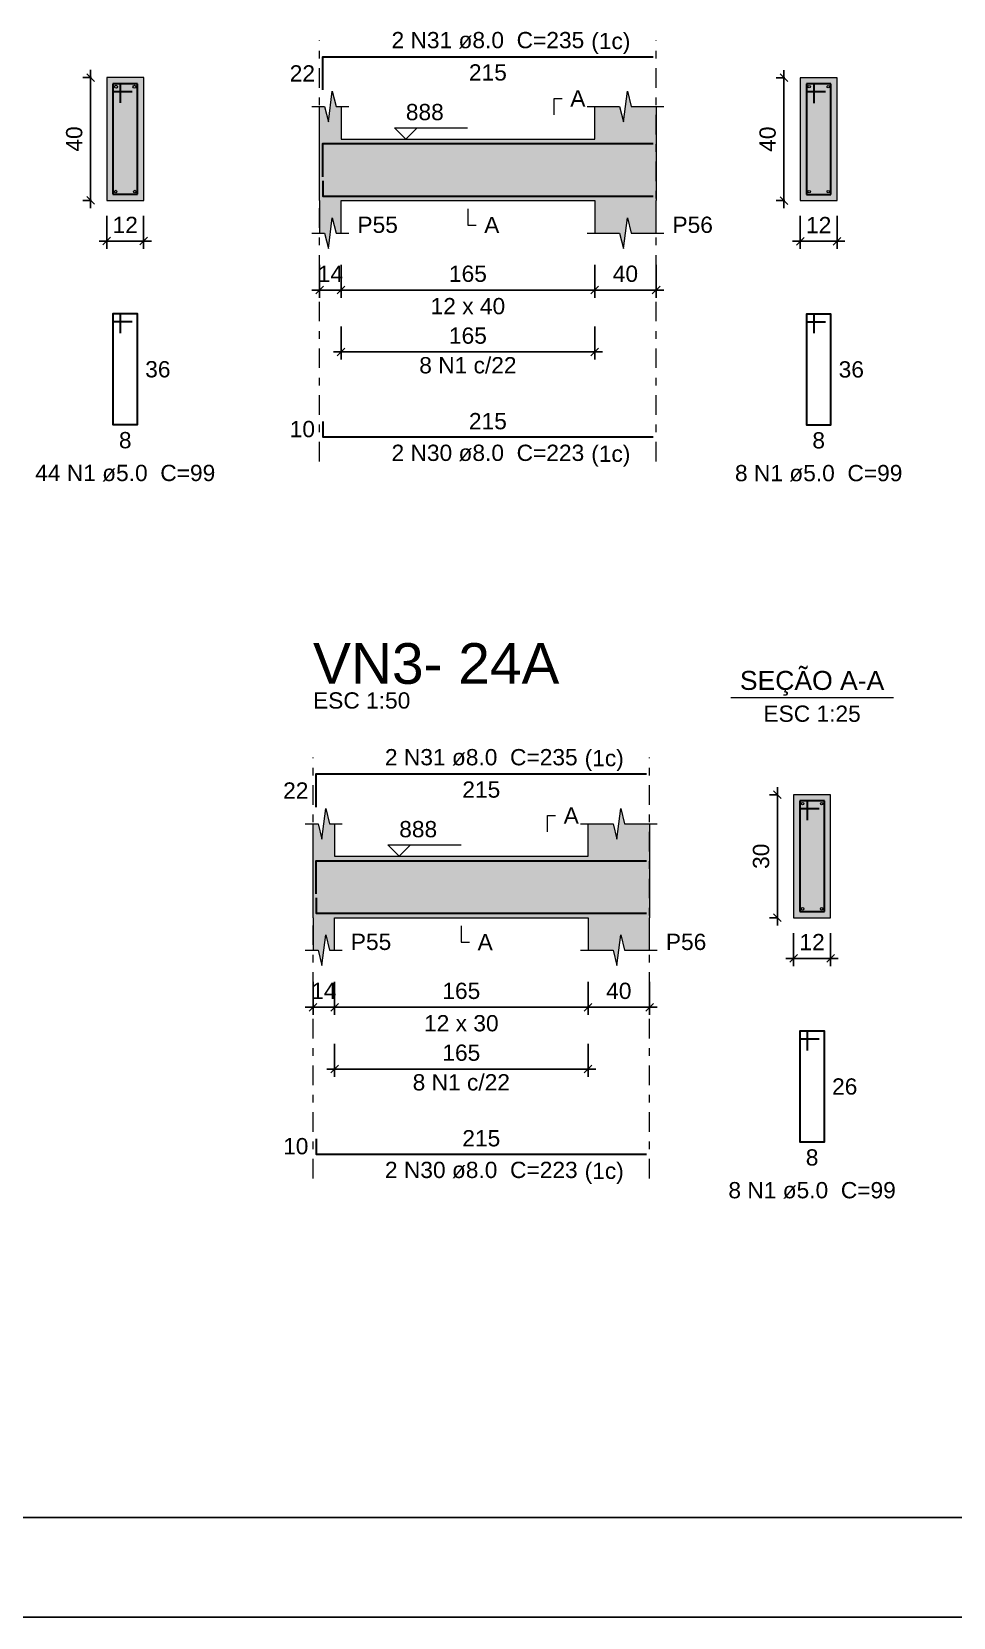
# Model space of a CAD drawing. Header units: millimetres. Extents: x -8 to 605, y -494 to 220.
# Drawn here: x 237.55 to 249.55, y -494.08 to -473.44 of the extents above; entities that cross this region are included whole.
import ezdxf

# ---------------------------------------------------------------- set-up
doc = ezdxf.new("R2010")
doc.units = ezdxf.units.MM
doc.header["$MEASUREMENT"] = 0
doc.linetypes.add('DASHDOT', pattern=[2.54, 1.27, -0.635, 0, -0.635])
doc.linetypes.add('NULL', pattern=[0])
for name, color, linetype, lineweight in [('Descrição da armadura', 7, 'Continuous', 0), ('DT-Barras na forma', 7, 'Continuous', 30), ('DT-Barras no corte', 5, 'Continuous', 5), ('DT-Barras rebatidas', 7, 'Continuous', 30), ('DT-Cotas', 7, 'Continuous', 5), ('DT-Forma', 5, 'Continuous', 5), ('DT-Hachura forma vigas', 252, 'Continuous', 5), ('DT-Hachura seção vigas', 252, 'Continuous', 5), ('DT-Pontilhado', 9, 'DASHDOT', 5), ('DT-Textos', 7, 'Continuous', 5), ('DT-Título', 5, 'Continuous', 20), ('Textos armaduras', 7, 'Continuous', 0)]:
    doc.layers.add(name, color=color, linetype=linetype, lineweight=lineweight)
doc.styles.add('Arial', font='arial.ttf')
doc.dimstyles.new('UM_25.000000', dxfattribs={"dimtxt": 0.18, "dimasz": 0.1, "dimexe": 0.1, "dimexo": 0.2, "dimgap": 0, "dimtad": 1, "dimtih": 1, "dimtoh": 1, "dimdec": 1, "dimlfac": 25, "dimzin": 0, "dimdsep": 46, "dimtxsty": 'Standard', "dimcen": 0.09, "dimdle": 0.1, "dimadec": 1, "dimazin": 2, "dimtfac": 1, "dimtdec": 4, "dimtofl": 0, "dimtmove": 0, "dimatfit": 3, "dimfxl": 1, "dimtolj": 1, "dimarcsym": 0})
doc.dimstyles.new('UM_50.000000', dxfattribs={"dimtxt": 0.18, "dimasz": 0.1, "dimexe": 0.1, "dimexo": 0.2, "dimgap": 0, "dimtad": 1, "dimtih": 1, "dimtoh": 1, "dimdec": 1, "dimlfac": 50, "dimzin": 0, "dimdsep": 46, "dimtxsty": 'Standard', "dimcen": 0.09, "dimdle": 0.1, "dimadec": 1, "dimazin": 2, "dimtfac": 1, "dimtdec": 4, "dimtofl": 0, "dimtmove": 0, "dimatfit": 3, "dimfxl": 1, "dimtolj": 1, "dimarcsym": 0})

# ---------------------------------------------------------------- blocks, each defined once
blk = doc.blocks.new('_Oblique')
at = {"color": 0, "linetype": 'ByBlock', "lineweight": -2}
blk.add_line((-0.5, -0.5), (0.5, 0.5), dxfattribs=at)
blk = doc.blocks.new('*D4609')
at = {"layer": 'Defpoints', "color": 0, "transparency": 16777216}
for p in [(238.318, -474.034), (238.529, -474.034), (238.529, -475.634)]:
    blk.add_point(p, dxfattribs=at)
at = {"layer": 'DT-Cotas', "color": 0, "lineweight": -2, "transparency": 16777216}
for p, q in [((238.329, -474.034), (238.218, -474.034)), ((238.318, -475.734), (238.318, -473.934)), ((238.329, -475.634), (238.218, -475.634))]:
    blk.add_line(p, q, dxfattribs=at)
at = {"layer": 'DT-Cotas', "color": 0, "lineweight": -2, "transparency": 16777216, "xscale": 0.1, "yscale": 0.1, "zscale": 0.1}
for p, rotation in [((238.318, -474.034), 90), ((238.318, -475.634), 270)]:
    blk.add_blockref('_Oblique', p, dxfattribs=dict(at, rotation=rotation))
at = {"layer": 'DT-Cotas', "color": 7, "transparency": 16777216, "insert": (238.106, -474.834), "char_height": 0.2118, "attachment_point": 5, "rotation": 90, "style": 'Arial'}
blk.add_mtext('\\A1;40', dxfattribs=at)
blk = doc.blocks.new('*D4610')
at = {"layer": 'Defpoints', "color": 0, "transparency": 16777216}
for p in [(238.529, -475.634), (239.009, -475.634), (239.009, -476.163)]:
    blk.add_point(p, dxfattribs=at)
at = {"layer": 'DT-Cotas', "color": 0, "lineweight": -2, "transparency": 16777216}
for p, q in [((238.529, -475.834), (238.529, -476.263)), ((239.009, -475.834), (239.009, -476.263)), ((238.429, -476.163), (239.109, -476.163))]:
    blk.add_line(p, q, dxfattribs=at)
at = {"layer": 'DT-Cotas', "color": 0, "lineweight": -2, "transparency": 16777216, "xscale": 0.1, "yscale": 0.1, "zscale": 0.1, "rotation": 180}
blk.add_blockref('_Oblique', (238.529, -476.163), dxfattribs=at)
at = {"layer": 'DT-Cotas', "color": 0, "lineweight": -2, "transparency": 16777216, "xscale": 0.1, "yscale": 0.1, "zscale": 0.1}
blk.add_blockref('_Oblique', (239.009, -476.163), dxfattribs=at)
at = {"layer": 'DT-Cotas', "color": 7, "transparency": 16777216, "insert": (238.769, -475.952), "char_height": 0.2118, "attachment_point": 5, "rotation": 0.0057, "style": 'Arial'}
blk.add_mtext('\\A1;12', dxfattribs=at)
blk = doc.blocks.new('*D4615')
at = {"layer": 'Defpoints', "color": 0, "transparency": 16777216}
for p in [(241.299, -476.271), (241.579, -476.271), (241.579, -476.801)]:
    blk.add_point(p, dxfattribs=at)
at = {"layer": 'DT-Cotas', "color": 0, "lineweight": -2, "transparency": 16777216}
for p, q in [((241.299, -476.471), (241.299, -476.901)), ((241.579, -476.471), (241.579, -476.901)), ((241.199, -476.801), (241.679, -476.801))]:
    blk.add_line(p, q, dxfattribs=at)
at = {"layer": 'DT-Cotas', "color": 0, "lineweight": -2, "transparency": 16777216, "xscale": 0.1, "yscale": 0.1, "zscale": 0.1, "rotation": 180}
blk.add_blockref('_Oblique', (241.299, -476.801), dxfattribs=at)
at = {"layer": 'DT-Cotas', "color": 0, "lineweight": -2, "transparency": 16777216, "xscale": 0.1, "yscale": 0.1, "zscale": 0.1}
blk.add_blockref('_Oblique', (241.579, -476.801), dxfattribs=at)
at = {"layer": 'DT-Cotas', "color": 7, "transparency": 16777216, "insert": (241.439, -476.589), "char_height": 0.2118, "attachment_point": 5, "rotation": 0.0057, "style": 'Arial'}
blk.add_mtext('\\A1;14', dxfattribs=at)
blk = doc.blocks.new('*D4616')
at = {"layer": 'Defpoints', "color": 0, "transparency": 16777216}
for p in [(241.579, -476.271), (244.879, -476.271), (244.879, -476.801)]:
    blk.add_point(p, dxfattribs=at)
at = {"layer": 'DT-Cotas', "color": 0, "lineweight": -2, "transparency": 16777216}
for p, q in [((241.579, -476.471), (241.579, -476.901)), ((244.879, -476.471), (244.879, -476.901)), ((241.479, -476.801), (244.979, -476.801))]:
    blk.add_line(p, q, dxfattribs=at)
at = {"layer": 'DT-Cotas', "color": 0, "lineweight": -2, "transparency": 16777216, "xscale": 0.1, "yscale": 0.1, "zscale": 0.1, "rotation": 180}
blk.add_blockref('_Oblique', (241.579, -476.801), dxfattribs=at)
at = {"layer": 'DT-Cotas', "color": 0, "lineweight": -2, "transparency": 16777216, "xscale": 0.1, "yscale": 0.1, "zscale": 0.1}
blk.add_blockref('_Oblique', (244.879, -476.801), dxfattribs=at)
at = {"layer": 'DT-Cotas', "color": 7, "transparency": 16777216, "insert": (243.229, -476.589), "char_height": 0.2118, "attachment_point": 5, "rotation": 0.0057, "style": 'Arial'}
blk.add_mtext('\\A1;165', dxfattribs=at)
blk = doc.blocks.new('*D4617')
at = {"layer": 'Defpoints', "color": 0, "transparency": 16777216}
for p in [(244.879, -476.271), (245.679, -476.271), (245.679, -476.801)]:
    blk.add_point(p, dxfattribs=at)
at = {"layer": 'DT-Cotas', "color": 0, "lineweight": -2, "transparency": 16777216}
for p, q in [((244.879, -476.471), (244.879, -476.901)), ((245.679, -476.471), (245.679, -476.901)), ((244.779, -476.801), (245.779, -476.801))]:
    blk.add_line(p, q, dxfattribs=at)
at = {"layer": 'DT-Cotas', "color": 0, "lineweight": -2, "transparency": 16777216, "xscale": 0.1, "yscale": 0.1, "zscale": 0.1, "rotation": 180}
blk.add_blockref('_Oblique', (244.879, -476.801), dxfattribs=at)
at = {"layer": 'DT-Cotas', "color": 0, "lineweight": -2, "transparency": 16777216, "xscale": 0.1, "yscale": 0.1, "zscale": 0.1}
blk.add_blockref('_Oblique', (245.679, -476.801), dxfattribs=at)
at = {"layer": 'DT-Cotas', "color": 7, "transparency": 16777216, "insert": (245.279, -476.589), "char_height": 0.2118, "attachment_point": 5, "style": 'Arial'}
blk.add_mtext('\\A1;40', dxfattribs=at)
blk = doc.blocks.new('*D4618')
at = {"layer": 'Defpoints', "color": 0, "transparency": 16777216}
for p in [(247.342, -474.036), (247.554, -474.036), (247.554, -475.636)]:
    blk.add_point(p, dxfattribs=at)
at = {"layer": 'DT-Cotas', "color": 0, "lineweight": -2, "transparency": 16777216}
for p, q in [((247.354, -474.036), (247.242, -474.036)), ((247.342, -475.736), (247.342, -473.936)), ((247.354, -475.636), (247.242, -475.636))]:
    blk.add_line(p, q, dxfattribs=at)
at = {"layer": 'DT-Cotas', "color": 0, "lineweight": -2, "transparency": 16777216, "xscale": 0.1, "yscale": 0.1, "zscale": 0.1}
for p, rotation in [((247.342, -474.036), 90), ((247.342, -475.636), 270)]:
    blk.add_blockref('_Oblique', p, dxfattribs=dict(at, rotation=rotation))
at = {"layer": 'DT-Cotas', "color": 7, "transparency": 16777216, "insert": (247.13, -474.836), "char_height": 0.2118, "attachment_point": 5, "rotation": 90, "style": 'Arial'}
blk.add_mtext('\\A1;40', dxfattribs=at)
blk = doc.blocks.new('*D4619')
at = {"layer": 'Defpoints', "color": 0, "transparency": 16777216}
for p in [(247.554, -475.636), (248.034, -475.636), (248.034, -476.165)]:
    blk.add_point(p, dxfattribs=at)
at = {"layer": 'DT-Cotas', "color": 0, "lineweight": -2, "transparency": 16777216}
for p, q in [((247.554, -475.836), (247.554, -476.265)), ((248.034, -475.836), (248.034, -476.265)), ((247.454, -476.165), (248.134, -476.165))]:
    blk.add_line(p, q, dxfattribs=at)
at = {"layer": 'DT-Cotas', "color": 0, "lineweight": -2, "transparency": 16777216, "xscale": 0.1, "yscale": 0.1, "zscale": 0.1, "rotation": 180}
blk.add_blockref('_Oblique', (247.554, -476.165), dxfattribs=at)
at = {"layer": 'DT-Cotas', "color": 0, "lineweight": -2, "transparency": 16777216, "xscale": 0.1, "yscale": 0.1, "zscale": 0.1}
blk.add_blockref('_Oblique', (248.034, -476.165), dxfattribs=at)
at = {"layer": 'DT-Cotas', "color": 7, "transparency": 16777216, "insert": (247.794, -475.954), "char_height": 0.2118, "attachment_point": 5, "rotation": 0.0057, "style": 'Arial'}
blk.add_mtext('\\A1;12', dxfattribs=at)
blk = doc.blocks.new('*D4620')
at = {"layer": 'Defpoints', "color": 0, "transparency": 16777216}
for p in [(241.579, -477.076), (244.879, -477.076), (244.879, -477.606)]:
    blk.add_point(p, dxfattribs=at)
at = {"layer": 'DT-Cotas', "color": 0, "lineweight": -2, "transparency": 16777216}
for p, q in [((241.579, -477.276), (241.579, -477.706)), ((244.879, -477.276), (244.879, -477.706)), ((241.479, -477.606), (244.979, -477.606))]:
    blk.add_line(p, q, dxfattribs=at)
at = {"layer": 'DT-Cotas', "color": 0, "lineweight": -2, "transparency": 16777216, "xscale": 0.1, "yscale": 0.1, "zscale": 0.1, "rotation": 180}
blk.add_blockref('_Oblique', (241.579, -477.606), dxfattribs=at)
at = {"layer": 'DT-Cotas', "color": 0, "lineweight": -2, "transparency": 16777216, "xscale": 0.1, "yscale": 0.1, "zscale": 0.1}
blk.add_blockref('_Oblique', (244.879, -477.606), dxfattribs=at)
at = {"layer": 'DT-Cotas', "color": 7, "transparency": 16777216, "insert": (243.229, -477.394), "char_height": 0.2118, "attachment_point": 5, "rotation": 0.0057, "style": 'Arial'}
blk.add_mtext('\\A1;165', dxfattribs=at)
blk = doc.blocks.new('*D6701')
at = {"layer": 'Defpoints', "color": 0, "transparency": 16777216}
for p in [(241.213, -485.605), (241.493, -485.605), (241.493, -486.135)]:
    blk.add_point(p, dxfattribs=at)
at = {"layer": 'DT-Cotas', "color": 0, "lineweight": -2, "transparency": 16777216}
for p, q in [((241.213, -485.805), (241.213, -486.235)), ((241.493, -485.805), (241.493, -486.235)), ((241.113, -486.135), (241.593, -486.135))]:
    blk.add_line(p, q, dxfattribs=at)
at = {"layer": 'DT-Cotas', "color": 0, "lineweight": -2, "transparency": 16777216, "xscale": 0.1, "yscale": 0.1, "zscale": 0.1, "rotation": 180}
blk.add_blockref('_Oblique', (241.213, -486.135), dxfattribs=at)
at = {"layer": 'DT-Cotas', "color": 0, "lineweight": -2, "transparency": 16777216, "xscale": 0.1, "yscale": 0.1, "zscale": 0.1}
blk.add_blockref('_Oblique', (241.493, -486.135), dxfattribs=at)
at = {"layer": 'DT-Cotas', "color": 7, "transparency": 16777216, "insert": (241.353, -485.923), "char_height": 0.2118, "attachment_point": 5, "rotation": 0.0057, "style": 'Arial'}
blk.add_mtext('\\A1;14', dxfattribs=at)
blk = doc.blocks.new('*D6702')
at = {"layer": 'Defpoints', "color": 0, "transparency": 16777216}
for p in [(241.493, -485.605), (244.793, -485.605), (244.793, -486.135)]:
    blk.add_point(p, dxfattribs=at)
at = {"layer": 'DT-Cotas', "color": 0, "lineweight": -2, "transparency": 16777216}
for p, q in [((241.493, -485.805), (241.493, -486.235)), ((244.793, -485.805), (244.793, -486.235)), ((241.393, -486.135), (244.893, -486.135))]:
    blk.add_line(p, q, dxfattribs=at)
at = {"layer": 'DT-Cotas', "color": 0, "lineweight": -2, "transparency": 16777216, "xscale": 0.1, "yscale": 0.1, "zscale": 0.1, "rotation": 180}
blk.add_blockref('_Oblique', (241.493, -486.135), dxfattribs=at)
at = {"layer": 'DT-Cotas', "color": 0, "lineweight": -2, "transparency": 16777216, "xscale": 0.1, "yscale": 0.1, "zscale": 0.1}
blk.add_blockref('_Oblique', (244.793, -486.135), dxfattribs=at)
at = {"layer": 'DT-Cotas', "color": 7, "transparency": 16777216, "insert": (243.143, -485.923), "char_height": 0.2118, "attachment_point": 5, "rotation": 0.0057, "style": 'Arial'}
blk.add_mtext('\\A1;165', dxfattribs=at)
blk = doc.blocks.new('*D6703')
at = {"layer": 'Defpoints', "color": 0, "transparency": 16777216}
for p in [(244.793, -485.605), (245.593, -485.605), (245.593, -486.135)]:
    blk.add_point(p, dxfattribs=at)
at = {"layer": 'DT-Cotas', "color": 0, "lineweight": -2, "transparency": 16777216}
for p, q in [((244.793, -485.805), (244.793, -486.235)), ((245.593, -485.805), (245.593, -486.235)), ((244.693, -486.135), (245.693, -486.135))]:
    blk.add_line(p, q, dxfattribs=at)
at = {"layer": 'DT-Cotas', "color": 0, "lineweight": -2, "transparency": 16777216, "xscale": 0.1, "yscale": 0.1, "zscale": 0.1, "rotation": 180}
blk.add_blockref('_Oblique', (244.793, -486.135), dxfattribs=at)
at = {"layer": 'DT-Cotas', "color": 0, "lineweight": -2, "transparency": 16777216, "xscale": 0.1, "yscale": 0.1, "zscale": 0.1}
blk.add_blockref('_Oblique', (245.593, -486.135), dxfattribs=at)
at = {"layer": 'DT-Cotas', "color": 7, "transparency": 16777216, "insert": (245.193, -485.923), "char_height": 0.2118, "attachment_point": 5, "style": 'Arial'}
blk.add_mtext('\\A1;40', dxfattribs=at)
blk = doc.blocks.new('*D6704')
at = {"layer": 'Defpoints', "color": 0, "transparency": 16777216}
for p in [(247.256, -483.37), (247.468, -483.37), (247.468, -484.97)]:
    blk.add_point(p, dxfattribs=at)
at = {"layer": 'DT-Cotas', "color": 0, "lineweight": -2, "transparency": 16777216}
for p, q in [((247.256, -485.07), (247.256, -483.27)), ((247.268, -483.37), (247.156, -483.37)), ((247.268, -484.97), (247.156, -484.97))]:
    blk.add_line(p, q, dxfattribs=at)
at = {"layer": 'DT-Cotas', "color": 0, "lineweight": -2, "transparency": 16777216, "xscale": 0.1, "yscale": 0.1, "zscale": 0.1}
for p, rotation in [((247.256, -483.37), 90), ((247.256, -484.97), 270)]:
    blk.add_blockref('_Oblique', p, dxfattribs=dict(at, rotation=rotation))
at = {"layer": 'DT-Cotas', "color": 7, "transparency": 16777216, "insert": (247.045, -484.17), "char_height": 0.2118, "attachment_point": 5, "rotation": 90, "style": 'Arial'}
blk.add_mtext('\\A1;30', dxfattribs=at)
blk = doc.blocks.new('*D6705')
at = {"layer": 'Defpoints', "color": 0, "transparency": 16777216}
for p in [(247.468, -484.97), (247.948, -484.97), (247.948, -485.499)]:
    blk.add_point(p, dxfattribs=at)
at = {"layer": 'DT-Cotas', "color": 0, "lineweight": -2, "transparency": 16777216}
for p, q in [((247.468, -485.17), (247.468, -485.599)), ((247.948, -485.17), (247.948, -485.599)), ((247.368, -485.499), (248.048, -485.499))]:
    blk.add_line(p, q, dxfattribs=at)
at = {"layer": 'DT-Cotas', "color": 0, "lineweight": -2, "transparency": 16777216, "xscale": 0.1, "yscale": 0.1, "zscale": 0.1, "rotation": 180}
blk.add_blockref('_Oblique', (247.468, -485.499), dxfattribs=at)
at = {"layer": 'DT-Cotas', "color": 0, "lineweight": -2, "transparency": 16777216, "xscale": 0.1, "yscale": 0.1, "zscale": 0.1}
blk.add_blockref('_Oblique', (247.948, -485.499), dxfattribs=at)
at = {"layer": 'DT-Cotas', "color": 7, "transparency": 16777216, "insert": (247.708, -485.287), "char_height": 0.2118, "attachment_point": 5, "rotation": 0.0057, "style": 'Arial'}
blk.add_mtext('\\A1;12', dxfattribs=at)
blk = doc.blocks.new('*D6700')
at = {"layer": 'Defpoints', "color": 0, "transparency": 16777216}
for p in [(241.493, -486.41), (244.793, -486.41), (244.793, -486.939)]:
    blk.add_point(p, dxfattribs=at)
at = {"layer": 'DT-Cotas', "color": 0, "lineweight": -2, "transparency": 16777216}
for p, q in [((241.493, -486.61), (241.493, -487.039)), ((244.793, -486.61), (244.793, -487.039)), ((241.393, -486.939), (244.893, -486.939))]:
    blk.add_line(p, q, dxfattribs=at)
at = {"layer": 'DT-Cotas', "color": 0, "lineweight": -2, "transparency": 16777216, "xscale": 0.1, "yscale": 0.1, "zscale": 0.1, "rotation": 180}
blk.add_blockref('_Oblique', (241.493, -486.939), dxfattribs=at)
at = {"layer": 'DT-Cotas', "color": 0, "lineweight": -2, "transparency": 16777216, "xscale": 0.1, "yscale": 0.1, "zscale": 0.1}
blk.add_blockref('_Oblique', (244.793, -486.939), dxfattribs=at)
at = {"layer": 'DT-Cotas', "color": 7, "transparency": 16777216, "insert": (243.143, -486.728), "char_height": 0.2118, "attachment_point": 5, "rotation": 0.0057, "style": 'Arial'}
blk.add_mtext('\\A1;165', dxfattribs=at)

msp = doc.modelspace()

# ---------------------------------------------------------------- hatches: boundary and pattern name
at = {"layer": 'DT-Hachura forma vigas', "linetype": 'Continuous'}
for points in [[(245.6789, -476.0595), (245.6789, -475.6359), (245.6789, -474.8359), (245.6789, -474.4123), (245.3539, -474.4123), (245.3039, -474.2123), (245.2539, -474.6123), (245.2039, -474.4123), (244.8789, -474.4123), (244.8789, -474.8359), (241.5789, -474.8359), (241.5789, -474.4123), (241.5139, -474.4123), (241.4639, -474.2123), (241.4139, -474.6123), (241.3639, -474.4123), (241.2989, -474.4123), (241.2989, -474.8359), (241.2989, -475.6359), (241.2989, -476.0595), (241.3639, -476.0595), (241.4139, -476.2595), (241.4639, -475.8595), (241.5139, -476.0595), (241.5789, -476.0595), (241.5789, -475.6359), (244.8789, -475.6359), (244.8789, -476.0595), (245.2039, -476.0595), (245.2539, -476.2595), (245.3039, -475.8595), (245.3539, -476.0595), (245.6789, -476.0595)], [(245.5931, -485.3933), (245.5931, -484.9697), (245.5931, -484.1697), (245.5931, -483.7461), (245.2681, -483.7461), (245.2181, -483.5461), (245.1681, -483.9461), (245.1181, -483.7461), (244.7931, -483.7461), (244.7931, -484.1697), (241.4931, -484.1697), (241.4931, -483.7461), (241.4281, -483.7461), (241.3781, -483.5461), (241.3281, -483.9461), (241.2781, -483.7461), (241.2131, -483.7461), (241.2131, -484.1697), (241.2131, -484.9697), (241.2131, -485.3933), (241.2781, -485.3933), (241.3281, -485.5933), (241.3781, -485.1933), (241.4281, -485.3933), (241.4931, -485.3933), (241.4931, -484.9697), (244.7931, -484.9697), (244.7931, -485.3933), (245.1181, -485.3933), (245.1681, -485.5933), (245.2181, -485.1933), (245.2681, -485.3933), (245.5931, -485.3933)]]:
    msp.add_hatch(color=252, dxfattribs=at).paths.add_polyline_path(points)
at = {"layer": 'DT-Hachura seção vigas', "linetype": 'Continuous'}
for points in [[(238.5294, -475.6339), (238.5294, -475.6339), (239.0094, -475.6339), (239.0094, -474.0339), (238.5294, -474.0339), (238.5294, -475.6339)], [(247.554, -475.6359), (247.554, -475.6359), (248.034, -475.6359), (248.034, -474.0359), (247.554, -474.0359), (247.554, -475.6359)], [(247.4682, -484.9697), (247.4682, -484.9697), (247.9482, -484.9697), (247.9482, -483.3697), (247.4682, -483.3697), (247.4682, -484.9697)]]:
    msp.add_hatch(color=252, dxfattribs=at).paths.add_polyline_path(points)

# ---------------------------------------------------------------- linework, layer by layer
at = {"color": 7}
for p, q in [((322.1205, -492.7755), (207.8205, -492.7755)), ((324.4205, -494.0755), (205.5205, -494.0755))]:
    msp.add_line(p, q, dxfattribs=at)
at = {"layer": 'DT-Barras na forma'}
for p, q in [((238.7094, -474.1139), (238.6094, -474.1139)), ((238.6094, -474.1139), (238.6094, -475.5539)), ((238.9294, -474.1139), (238.6094, -474.1139)), ((238.6094, -474.1139), (238.6094, -474.2139)), ((238.6094, -474.2139), (238.8594, -474.2139)), ((238.7094, -474.3639), (238.7094, -474.1139)), ((238.9294, -475.5539), (238.9294, -474.1139)), ((247.734, -474.1159), (247.634, -474.1159)), ((247.634, -474.1159), (247.634, -475.5559)), ((247.954, -474.1159), (247.634, -474.1159)), ((247.634, -474.1159), (247.634, -474.2159)), ((247.634, -474.2159), (247.884, -474.2159)), ((247.734, -474.3659), (247.734, -474.1159)), ((247.954, -475.5559), (247.954, -474.1159)), ((238.6094, -475.5539), (238.9294, -475.5539)), ((247.634, -475.5559), (247.954, -475.5559)), ((247.6482, -483.4497), (247.5482, -483.4497)), ((247.5482, -483.4497), (247.5482, -484.8897)), ((247.8682, -483.4497), (247.5482, -483.4497)), ((247.5482, -483.4497), (247.5482, -483.5497)), ((247.5482, -483.5497), (247.7982, -483.5497)), ((247.6482, -483.6997), (247.6482, -483.4497)), ((247.8682, -484.8897), (247.8682, -483.4497)), ((247.5482, -484.8897), (247.8682, -484.8897))]:
    msp.add_line(p, q, dxfattribs=at)
for points in [[(241.3389, -475.3255), (241.3389, -474.8939), (245.6389, -474.8939)], [(241.3389, -475.3779), (241.3389, -475.5779), (245.6389, -475.5779)], [(241.2531, -484.6593), (241.2531, -484.2277), (245.5531, -484.2277)], [(241.2531, -484.7117), (241.2531, -484.9117), (245.5531, -484.9117)]]:
    msp.add_lwpolyline(points, dxfattribs=at)
at = {"layer": 'DT-Barras no corte'}
for centre, radius in [((238.6494, -474.1539), 0.02), ((238.8894, -474.1539), 0.02), ((247.67, -474.1519), 0.016), ((247.918, -474.1519), 0.016), ((238.6454, -475.5179), 0.016), ((238.8934, -475.5179), 0.016), ((247.67, -475.5199), 0.016), ((247.918, -475.5199), 0.016), ((247.5842, -483.4857), 0.016), ((247.8322, -483.4857), 0.016), ((247.5842, -484.8537), 0.016), ((247.8322, -484.8537), 0.016)]:
    msp.add_circle(centre, radius, dxfattribs=at)
at = {"layer": 'DT-Barras rebatidas'}
for points in [[(241.3389, -474.1959), (241.3389, -473.7643), (245.6389, -473.7643)], [(238.7094, -477.3606), (238.7094, -477.1106), (238.6094, -477.1106), (238.6094, -478.5506), (238.9294, -478.5506), (238.9294, -477.1106), (238.6094, -477.1106), (238.6094, -477.2106), (238.8594, -477.2106)], [(247.734, -477.3626), (247.734, -477.1126), (247.634, -477.1126), (247.634, -478.5526), (247.954, -478.5526), (247.954, -477.1126), (247.634, -477.1126), (247.634, -477.2126), (247.884, -477.2126)], [(241.3389, -478.5125), (241.3389, -478.7125), (245.6389, -478.7125)], [(241.2531, -483.5297), (241.2531, -483.0981), (245.5531, -483.0981)], [(247.6482, -486.6964), (247.6482, -486.4464), (247.5482, -486.4464), (247.5482, -487.8864), (247.8682, -487.8864), (247.8682, -486.4464), (247.5482, -486.4464), (247.5482, -486.5464), (247.7982, -486.5464)], [(241.2531, -487.8463), (241.2531, -488.0463), (245.5531, -488.0463)]]:
    msp.add_lwpolyline(points, dxfattribs=at)
at = {"layer": 'DT-Forma'}
for p, q in [((239.0094, -474.0339), (238.5294, -474.0339)), ((238.5294, -474.0339), (238.5294, -475.6339)), ((239.0094, -475.6339), (239.0094, -474.0339)), ((248.034, -474.0359), (247.554, -474.0359)), ((247.554, -474.0359), (247.554, -475.6359)), ((248.034, -475.6359), (248.034, -474.0359)), ((241.4139, -474.6123), (241.4639, -474.2123)), ((241.4639, -474.2123), (241.5139, -474.4123)), ((245.2539, -474.6123), (245.3039, -474.2123)), ((245.3039, -474.2123), (245.3539, -474.4123)), ((241.1989, -474.4123), (241.3639, -474.4123)), ((241.2989, -474.8359), (241.2989, -474.4123)), ((241.3639, -474.4123), (241.4139, -474.6123)), ((241.5139, -474.4123), (241.6789, -474.4123)), ((241.5789, -474.4123), (241.5789, -474.8359)), ((244.7789, -474.4123), (245.2039, -474.4123)), ((244.8789, -474.8359), (244.8789, -474.4123)), ((245.2039, -474.4123), (245.2539, -474.6123)), ((245.3539, -474.4123), (245.7789, -474.4123)), ((245.6789, -474.4123), (245.6789, -474.8359)), ((241.5789, -474.8359), (244.8789, -474.8359)), ((238.5294, -475.6339), (239.0094, -475.6339)), ((241.2989, -475.6359), (241.2989, -476.0595)), ((241.5789, -476.0595), (241.5789, -475.6359)), ((241.5789, -475.6359), (244.8789, -475.6359)), ((244.8789, -475.6359), (244.8789, -476.0595)), ((245.6789, -476.0595), (245.6789, -475.6359)), ((247.554, -475.6359), (248.034, -475.6359)), ((241.4139, -476.2595), (241.4639, -475.8595)), ((241.4639, -475.8595), (241.5139, -476.0595)), ((245.2539, -476.2595), (245.3039, -475.8595)), ((245.3039, -475.8595), (245.3539, -476.0595)), ((241.1989, -476.0595), (241.3639, -476.0595)), ((241.3639, -476.0595), (241.4139, -476.2595)), ((241.5139, -476.0595), (241.6789, -476.0595)), ((244.7789, -476.0595), (245.2039, -476.0595)), ((245.2039, -476.0595), (245.2539, -476.2595)), ((245.3539, -476.0595), (245.7789, -476.0595)), ((241.3281, -483.9461), (241.3781, -483.5461)), ((241.3781, -483.5461), (241.4281, -483.7461)), ((245.1681, -483.9461), (245.2181, -483.5461)), ((245.2181, -483.5461), (245.2681, -483.7461)), ((247.9482, -483.3697), (247.4682, -483.3697)), ((247.4682, -483.3697), (247.4682, -484.9697)), ((247.9482, -484.9697), (247.9482, -483.3697)), ((241.1131, -483.7461), (241.2781, -483.7461)), ((241.2131, -484.1697), (241.2131, -483.7461)), ((241.2781, -483.7461), (241.3281, -483.9461)), ((241.4281, -483.7461), (241.5931, -483.7461)), ((241.4931, -483.7461), (241.4931, -484.1697)), ((244.6931, -483.7461), (245.1181, -483.7461)), ((244.7931, -484.1697), (244.7931, -483.7461)), ((245.1181, -483.7461), (245.1681, -483.9461)), ((245.2681, -483.7461), (245.6931, -483.7461)), ((245.5931, -483.7461), (245.5931, -484.1697)), ((241.4931, -484.1697), (244.7931, -484.1697)), ((241.2131, -484.9697), (241.2131, -485.3933)), ((241.4931, -485.3933), (241.4931, -484.9697)), ((241.4931, -484.9697), (244.7931, -484.9697)), ((244.7931, -484.9697), (244.7931, -485.3933)), ((245.5931, -485.3933), (245.5931, -484.9697)), ((247.4682, -484.9697), (247.9482, -484.9697)), ((241.3281, -485.5933), (241.3781, -485.1933)), ((241.3781, -485.1933), (241.4281, -485.3933)), ((245.1681, -485.5933), (245.2181, -485.1933)), ((245.2181, -485.1933), (245.2681, -485.3933)), ((241.1131, -485.3933), (241.2781, -485.3933)), ((241.2781, -485.3933), (241.3281, -485.5933)), ((241.4281, -485.3933), (241.5931, -485.3933)), ((244.6931, -485.3933), (245.1181, -485.3933)), ((245.1181, -485.3933), (245.1681, -485.5933)), ((245.2681, -485.3933), (245.6931, -485.3933))]:
    msp.add_line(p, q, dxfattribs=at)
at = {"layer": 'DT-Forma', "linetype": 'Continuous'}
for p, q in [((241.2989, -475.6359), (241.2989, -474.8359)), ((245.6789, -474.8359), (245.6789, -475.6359)), ((241.2131, -484.9697), (241.2131, -484.1697)), ((245.5931, -484.1697), (245.5931, -484.9697))]:
    msp.add_line(p, q, dxfattribs=at)
at = {"layer": 'DT-Pontilhado', "ltscale": 0.2}
for p, q in [((241.2989, -479.0302), (241.2989, -473.5525)), ((245.6789, -479.0302), (245.6789, -473.5525)), ((241.2131, -488.364), (241.2131, -482.8863)), ((245.5931, -488.364), (245.5931, -482.8863))]:
    msp.add_line(p, q, dxfattribs=at)
at = {"layer": 'DT-Textos'}
msp.add_line((246.6492, -482.1048), (248.7672, -482.1048), dxfattribs=at)
for points in [[(244.3494, -474.5182), (244.3494, -474.3064), (244.4553, -474.3064)], [(242.5689, -474.6876), (242.4206, -474.8359), (242.2724, -474.6876), (243.2255, -474.6876)], [(243.2289, -475.7418), (243.2289, -475.9536), (243.3348, -475.9536)], [(244.2636, -483.852), (244.2636, -483.6402), (244.3695, -483.6402)], [(242.4831, -484.0214), (242.3348, -484.1697), (242.1866, -484.0214), (243.1397, -484.0214)], [(243.1431, -485.0756), (243.1431, -485.2874), (243.249, -485.2874)]]:
    msp.add_lwpolyline(points, dxfattribs=at)

# ---------------------------------------------------------------- texts
at = {"layer": 'Descrição da armadura', "linetype": 'NULL', "char_height": 0.2118, "attachment_point": 8, "line_spacing_factor": 0.9, "style": 'Arial'}
for s, insert, width in [('2 N31 ø8.0  C=235', (243.489, -473.658), 5.015721), ('8 N1 c/22', (243.2289, -477.8873), 2.53256), ('2 N30 ø8.0  C=223', (243.489, -479.03), 5.015721), ('44 N1 ø5.0  C=99', (238.7692, -479.292), 4.686721), ('8 N1 ø5.0  C=99', (247.794, -479.294), 4.35772), ('2 N31 ø8.0  C=235', (243.4032, -482.9918), 5.015721), ('8 N1 c/22', (243.1431, -487.2211), 2.53256), ('2 N30 ø8.0  C=223', (243.4032, -488.3638), 5.015721), ('8 N1 ø5.0  C=99', (247.7082, -488.6278), 4.35772)]:
    msp.add_mtext(s, dxfattribs=dict(at, insert=insert, width=width))
at = {"layer": 'DT-Textos', "linetype": 'NULL', "line_spacing_factor": 0.798, "style": 'Arial'}
for s, insert, char_height, width, attachment_point in [('(1c)', (244.834, -473.7279), 0.2118, 1.018965, 7), ('A', (244.561, -474.412), 0.2118, 0.394865, 7), ('888', (242.421, -474.592), 0.2118, 0.987001, 7), ('P55', (241.791, -476.059), 0.2118, 1.052866, 7), ('A', (243.441, -476.059), 0.2118, 0.394865, 7), ('P56', (245.891, -476.059), 0.2118, 1.052866, 7), ('12 x 40', (243.229, -477.118), 0.2118, 1.940747, 8), ('(1c)', (244.834, -479.0999), 0.2118, 1.018965, 7), ('SEÇÃO A-A', (247.7082, -482.0807), 0.2471, 3.760741, 8), ('ESC 1:50', (241.2132, -482.2508), 0.2118, 2.532883, 7), ('ESC 1:25', (247.7082, -482.4228), 0.2118, 2.532883, 8), ('(1c)', (244.7482, -483.0617), 0.2118, 1.018965, 7), ('A', (244.4752, -483.7458), 0.2118, 0.394865, 7), ('888', (242.3352, -483.9258), 0.2118, 0.987001, 7), ('P55', (241.7052, -485.3928), 0.2118, 1.052866, 7), ('A', (243.3552, -485.3928), 0.2118, 0.394865, 7), ('P56', (245.8052, -485.3928), 0.2118, 1.052866, 7), ('12 x 30', (243.1432, -486.4518), 0.2118, 1.940747, 8), ('(1c)', (244.7482, -488.4337), 0.2118, 1.018965, 7)]:
    msp.add_mtext(s, dxfattribs=dict(at, insert=insert, char_height=char_height, width=width, attachment_point=attachment_point))
at = {"layer": 'DT-Título', "linetype": 'NULL', "insert": (241.2132, -481.9329), "char_height": 0.5295, "width": 5.426568, "attachment_point": 7, "line_spacing_factor": 0.798, "style": 'Arial'}
msp.add_mtext('VN3- 24A ', dxfattribs=at)
at = {"layer": 'Textos armaduras', "linetype": 'NULL', "char_height": 0.2118, "line_spacing_factor": 0.9, "style": 'Arial'}
for s, insert, width, attachment_point in [('22', (241.2389, -474.086), 1.058001, 9), ('215', (243.4889, -473.8616), 1.387001, 2), ('36', (239.0294, -477.7247), 1.058001, 1), ('36', (248.054, -477.7267), 1.058001, 1), ('10', (241.2389, -478.7184), 1.058001, 9), ('215', (243.4889, -478.6152), 1.387001, 8), ('8', (238.7694, -478.6479), 0.729, 2), ('8', (247.794, -478.6499), 0.729, 2), ('22', (241.1531, -483.4198), 1.058001, 9), ('215', (243.4031, -483.1954), 1.387001, 2), ('26', (247.9682, -487.0605), 1.058001, 1), ('10', (241.1531, -488.0522), 1.058001, 9), ('215', (243.4031, -487.949), 1.387001, 8), ('8', (247.7082, -487.9837), 0.729, 2)]:
    msp.add_mtext(s, dxfattribs=dict(at, insert=insert, width=width, attachment_point=attachment_point))

# ---------------------------------------------------------------- dimensions: what is measured, and where the dimension line sits
at = {"layer": 'DT-Cotas'}
for base, p1, p2, picture, middle in [((238.3176, -474.0339), (238.5294, -475.6339), (238.5294, -474.0339), '*D4609', (238.1058, -474.8339)), ((247.3422, -474.0359), (247.554, -475.6359), (247.554, -474.0359), '*D4618', (247.1304, -474.8359))]:
    dim = msp.add_linear_dim(base=base, p1=p1, p2=p2, angle=90, dimstyle='UM_25.000000', override={"dimtxt": 0.2118, "dimasz": 0.1, "dimexe": 0.1, "dimexo": 0.2, "dimtad": 1, "dimtih": 0, "dimtoh": 0, "dimdec": 1, "dimlfac": 25, "dimzin": 8, "dimtxsty": 'Arial', "dimblk": 'Oblique', "dimblk1": 'Oblique', "dimblk2": 'Oblique', "dimsah": 1, "dimdle": 0.1, "dimse1": 0, "dimse2": 0, "dimclrt": 7, "dimadec": 1, "dimazin": 3, "dimtmove": 2, "dimldrblk": 'Oblique'}, dxfattribs=at)
    dim.commit()
    dim.dimension.update_dxf_attribs({"geometry": picture, "text_midpoint": middle, "dimtype": 160, "text_rotation": 90})
for base, p1, p2, dimstyle, override, picture, middle in [((239.0094, -476.1634), (238.5294, -475.6339), (239.0094, -475.6339), 'UM_25.000000', {"dimtxt": 0.2118, "dimasz": 0.1, "dimexe": 0.1, "dimexo": 0.2, "dimtad": 1, "dimtih": 0, "dimtoh": 0, "dimdec": 1, "dimlfac": 25, "dimzin": 8, "dimtxsty": 'Arial', "dimblk": 'Oblique', "dimblk1": 'Oblique', "dimblk2": 'Oblique', "dimsah": 1, "dimdle": 0.1, "dimse1": 0, "dimse2": 0, "dimclrt": 7, "dimadec": 1, "dimazin": 3, "dimtmove": 2, "dimldrblk": 'Oblique'}, '*D4610', (238.7694, -475.9516)), ((248.034, -476.1654), (247.554, -475.6359), (248.034, -475.6359), 'UM_25.000000', {"dimtxt": 0.2118, "dimasz": 0.1, "dimexe": 0.1, "dimexo": 0.2, "dimtad": 1, "dimtih": 0, "dimtoh": 0, "dimdec": 1, "dimlfac": 25, "dimzin": 8, "dimtxsty": 'Arial', "dimblk": 'Oblique', "dimblk1": 'Oblique', "dimblk2": 'Oblique', "dimsah": 1, "dimdle": 0.1, "dimse1": 0, "dimse2": 0, "dimclrt": 7, "dimadec": 1, "dimazin": 3, "dimtmove": 2, "dimldrblk": 'Oblique'}, '*D4619', (247.794, -475.9536)), ((241.5789, -476.8008), (241.2989, -476.2713), (241.5789, -476.2713), 'UM_50.000000', {"dimtxt": 0.2118, "dimasz": 0.1, "dimexe": 0.1, "dimexo": 0.2, "dimtad": 1, "dimtih": 0, "dimtoh": 0, "dimdec": 1, "dimlfac": 50, "dimzin": 8, "dimtxsty": 'Arial', "dimblk": 'Oblique', "dimblk1": 'Oblique', "dimblk2": 'Oblique', "dimsah": 1, "dimdle": 0.1, "dimse1": 0, "dimse2": 0, "dimclrt": 7, "dimadec": 1, "dimazin": 3, "dimtmove": 2, "dimldrblk": 'Oblique'}, '*D4615', (241.4389, -476.589)), ((244.8789, -476.8008), (241.5789, -476.2713), (244.8789, -476.2713), 'UM_50.000000', {"dimtxt": 0.2118, "dimasz": 0.1, "dimexe": 0.1, "dimexo": 0.2, "dimtad": 1, "dimtih": 0, "dimtoh": 0, "dimdec": 1, "dimlfac": 50, "dimzin": 8, "dimtxsty": 'Arial', "dimblk": 'Oblique', "dimblk1": 'Oblique', "dimblk2": 'Oblique', "dimsah": 1, "dimdle": 0.1, "dimse1": 0, "dimse2": 0, "dimclrt": 7, "dimadec": 1, "dimazin": 3, "dimtmove": 2, "dimldrblk": 'Oblique'}, '*D4616', (243.2289, -476.589)), ((244.8789, -477.6056), (241.5789, -477.0761), (244.8789, -477.0761), 'UM_50.000000', {"dimtxt": 0.2118, "dimasz": 0.1, "dimexe": 0.1, "dimexo": 0.2, "dimtad": 1, "dimtih": 0, "dimtoh": 0, "dimdec": 1, "dimlfac": 50, "dimzin": 8, "dimtxsty": 'Arial', "dimblk": 'Oblique', "dimblk1": 'Oblique', "dimblk2": 'Oblique', "dimsah": 1, "dimdle": 0.1, "dimse1": 0, "dimse2": 0, "dimclrt": 7, "dimadec": 1, "dimazin": 3, "dimtmove": 2, "dimldrblk": 'Oblique'}, '*D4620', (243.2289, -477.3938)), ((247.9482, -485.4992), (247.4682, -484.9697), (247.9482, -484.9697), 'UM_25.000000', {"dimtxt": 0.2118, "dimasz": 0.1, "dimexe": 0.1, "dimexo": 0.2, "dimtad": 1, "dimtih": 0, "dimtoh": 0, "dimdec": 1, "dimlfac": 25, "dimzin": 8, "dimtxsty": 'Arial', "dimblk": 'Oblique', "dimblk1": 'Oblique', "dimblk2": 'Oblique', "dimsah": 1, "dimdle": 0.1, "dimse1": 0, "dimse2": 0, "dimclrt": 7, "dimadec": 1, "dimazin": 3, "dimtmove": 2, "dimldrblk": 'Oblique'}, '*D6705', (247.7082, -485.2874)), ((241.4931, -486.1346), (241.2131, -485.6051), (241.4931, -485.6051), 'UM_50.000000', {"dimtxt": 0.2118, "dimasz": 0.1, "dimexe": 0.1, "dimexo": 0.2, "dimtad": 1, "dimtih": 0, "dimtoh": 0, "dimdec": 1, "dimlfac": 50, "dimzin": 8, "dimtxsty": 'Arial', "dimblk": 'Oblique', "dimblk1": 'Oblique', "dimblk2": 'Oblique', "dimsah": 1, "dimdle": 0.1, "dimse1": 0, "dimse2": 0, "dimclrt": 7, "dimadec": 1, "dimazin": 3, "dimtmove": 2, "dimldrblk": 'Oblique'}, '*D6701', (241.3531, -485.9228)), ((244.7931, -486.1346), (241.4931, -485.6051), (244.7931, -485.6051), 'UM_50.000000', {"dimtxt": 0.2118, "dimasz": 0.1, "dimexe": 0.1, "dimexo": 0.2, "dimtad": 1, "dimtih": 0, "dimtoh": 0, "dimdec": 1, "dimlfac": 50, "dimzin": 8, "dimtxsty": 'Arial', "dimblk": 'Oblique', "dimblk1": 'Oblique', "dimblk2": 'Oblique', "dimsah": 1, "dimdle": 0.1, "dimse1": 0, "dimse2": 0, "dimclrt": 7, "dimadec": 1, "dimazin": 3, "dimtmove": 2, "dimldrblk": 'Oblique'}, '*D6702', (243.1431, -485.9228)), ((244.7931, -486.9394), (241.4931, -486.4099), (244.7931, -486.4099), 'UM_50.000000', {"dimtxt": 0.2118, "dimasz": 0.1, "dimexe": 0.1, "dimexo": 0.2, "dimtad": 1, "dimtih": 0, "dimtoh": 0, "dimdec": 1, "dimlfac": 50, "dimzin": 8, "dimtxsty": 'Arial', "dimblk": 'Oblique', "dimblk1": 'Oblique', "dimblk2": 'Oblique', "dimsah": 1, "dimdle": 0.1, "dimse1": 0, "dimse2": 0, "dimclrt": 7, "dimadec": 1, "dimazin": 3, "dimtmove": 2, "dimldrblk": 'Oblique'}, '*D6700', (243.1431, -486.7276))]:
    dim = msp.add_linear_dim(base=base, p1=p1, p2=p2, dimstyle=dimstyle, override=override, dxfattribs=at)
    dim.commit()
    dim.dimension.update_dxf_attribs({"geometry": picture, "text_midpoint": middle, "dimtype": 160, "text_rotation": 0.00573})
for base, p1, p2, picture, middle in [((245.6789, -476.8008), (244.8789, -476.2713), (245.6789, -476.2713), '*D4617', (245.2789, -476.589)), ((245.5931, -486.1346), (244.7931, -485.6051), (245.5931, -485.6051), '*D6703', (245.1931, -485.9228))]:
    dim = msp.add_linear_dim(base=base, p1=p1, p2=p2, dimstyle='UM_50.000000', override={"dimtxt": 0.2118, "dimasz": 0.1, "dimexe": 0.1, "dimexo": 0.2, "dimtad": 1, "dimtih": 0, "dimtoh": 0, "dimdec": 1, "dimlfac": 50, "dimzin": 8, "dimtxsty": 'Arial', "dimblk": 'Oblique', "dimblk1": 'Oblique', "dimblk2": 'Oblique', "dimsah": 1, "dimdle": 0.1, "dimse1": 0, "dimse2": 0, "dimclrt": 7, "dimadec": 1, "dimazin": 3, "dimtmove": 2, "dimldrblk": 'Oblique'}, dxfattribs=at)
    dim.commit()
    dim.dimension.update_dxf_attribs({"geometry": picture, "text_midpoint": middle, "dimtype": 160})
dim = msp.add_linear_dim(base=(247.2564, -483.3697), p1=(247.4682, -484.9697), p2=(247.4682, -483.3697), angle=90, text='30', dimstyle='UM_25.000000', override={"dimtxt": 0.2118, "dimasz": 0.1, "dimexe": 0.1, "dimexo": 0.2, "dimtad": 1, "dimtih": 0, "dimtoh": 0, "dimdec": 1, "dimlfac": 25, "dimzin": 8, "dimtxsty": 'Arial', "dimblk": 'Oblique', "dimblk1": 'Oblique', "dimblk2": 'Oblique', "dimsah": 1, "dimdle": 0.1, "dimse1": 0, "dimse2": 0, "dimclrt": 7, "dimadec": 1, "dimazin": 3, "dimtmove": 2, "dimldrblk": 'Oblique'}, dxfattribs=at)
dim.commit()
dim.dimension.update_dxf_attribs({"geometry": '*D6704', "text_midpoint": (247.0446, -484.1697), "dimtype": 160, "text_rotation": 90})

doc.saveas('drawing.dxf')
